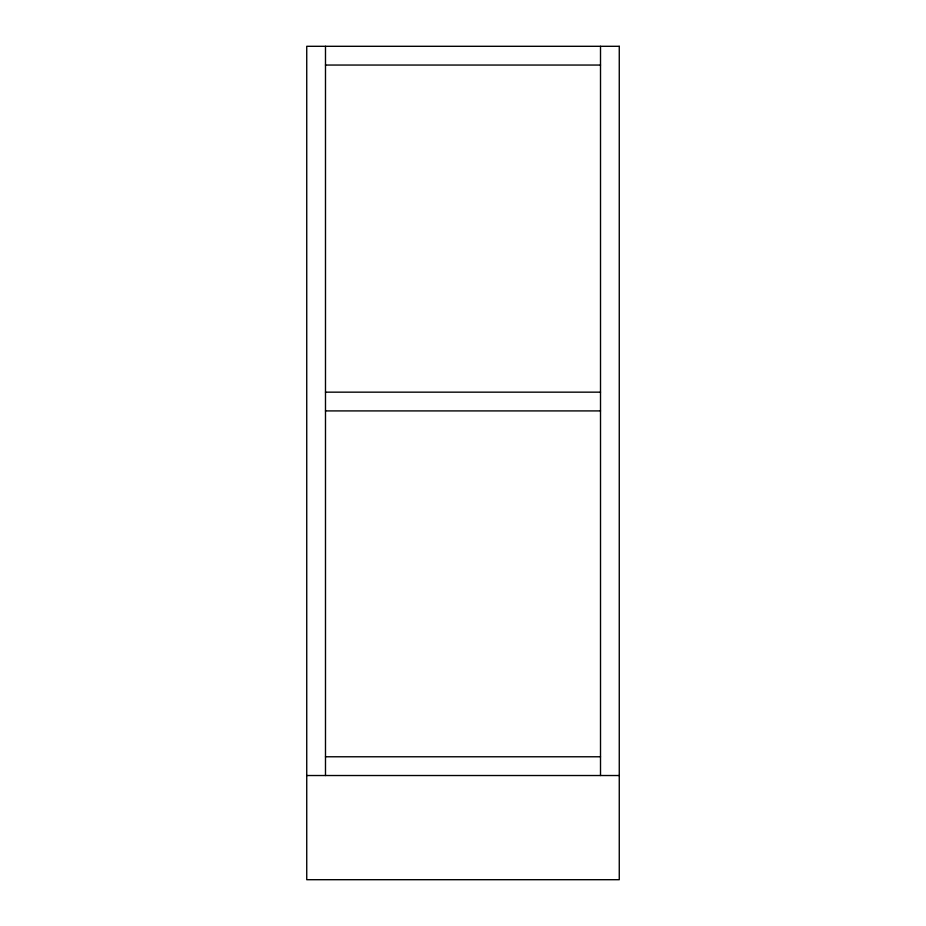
<?xml version="1.0" encoding="UTF-8"?>
<svg xmlns="http://www.w3.org/2000/svg" width="926" height="926" viewBox="0 0 926 926"><rect width="100%" height="100%" fill="white"/><g stroke="black" fill="none" stroke-linecap="round" stroke-linejoin="round"><path stroke-width="1.39" d="M325.489 65.052L600.511 65.052M325.489 392.161L600.511 392.161M325.489 410.912L600.511 410.912M325.489 756.773L600.511 756.773M306.738 775.525L619.262 775.525M600.511 46.3L600.511 775.525M325.489 46.3L325.489 775.525M619.262 46.3L306.738 46.3L306.738 879.7L619.262 879.7L619.262 46.3"/></g></svg>
